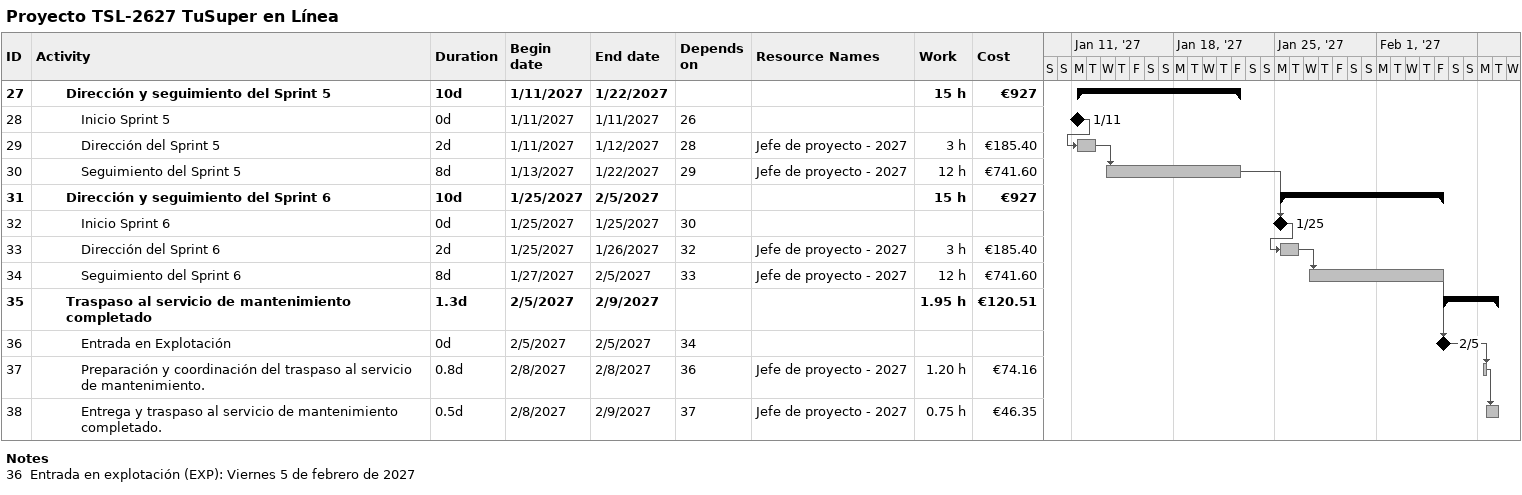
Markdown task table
Proyecto TSL-2627 TuSuper en Línea

| ID | Level | Task | Duration | Start | Finish | Predecessors | Resources | Work (h) | Cost (€) |
|---|---|---|---|---|---|---|---|---|---|
| 27 | 3 | **Dirección y seguimiento del Sprint 5** | 10d | 2027-01-11 | 2027-01-22 |  |  | 15 | 927 |
| 28 | 4 | Inicio Sprint 5 | 0d | 2027-01-11 | 2027-01-11 | 26 |  |  |  |
| 29 | 4 | Dirección del Sprint 5 | 2d | 2027-01-11 | 2027-01-12 | 28 | Jefe de proyecto - 2027 | 3 | 185.40 |
| 30 | 4 | Seguimiento del Sprint 5 | 8d | 2027-01-13 | 2027-01-22 | 29 | Jefe de proyecto - 2027 | 12 | 741.60 |
| 31 | 3 | **Dirección y seguimiento del Sprint 6** | 10d | 2027-01-25 | 2027-02-05 |  |  | 15 | 927 |
| 32 | 4 | Inicio Sprint 6 | 0d | 2027-01-25 | 2027-01-25 | 30 |  |  |  |
| 33 | 4 | Dirección del Sprint 6 | 2d | 2027-01-25 | 2027-01-26 | 32 | Jefe de proyecto - 2027 | 3 | 185.40 |
| 34 | 4 | Seguimiento del Sprint 6 | 8d | 2027-01-27 | 2027-02-05 | 33 | Jefe de proyecto - 2027 | 12 | 741.60 |
| 35 | 3 | **Traspaso al servicio de mantenimiento completado** | 1.3d | 2027-02-05 | 2027-02-09 |  |  | 1.95 | 120.51 |
| 36 | 4 | Entrada en Explotación | 0d | 2027-02-05 | 2027-02-05 | 34 |  |  |  |
| 37 | 4 | Preparación y coordinación del traspaso al servicio de mantenimiento. | 0.8d | 2027-02-08 | 2027-02-08 | 36 | Jefe de proyecto - 2027 | 1.20 | 74.16 |
| 38 | 4 | Entrega y traspaso al servicio de mantenimiento completado. | 0.5d | 2027-02-08 | 2027-02-09 | 37 | Jefe de proyecto - 2027 | 0.75 | 46.35 |

Notes
- 36: Entrada en explotación (EXP): Viernes 5 de febrero de 2027
